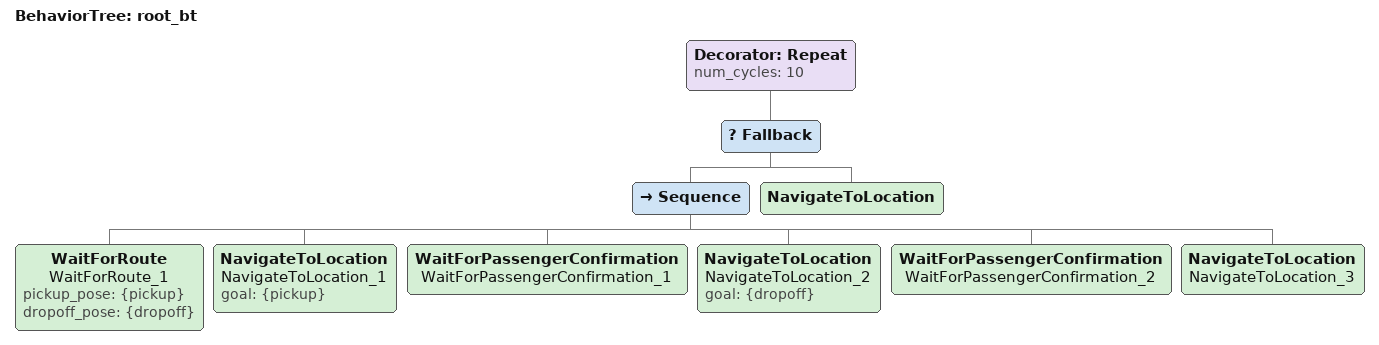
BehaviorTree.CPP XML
<?xml version="1.0" encoding="UTF-8"?>
<root BTCPP_format="4" main_tree_to_execute="root_bt">
  <BehaviorTree ID="root_bt">
    <Decorator ID="Repeat" num_cycles="10">
      <Fallback>
        <Sequence>
            <WaitForRoute name="WaitForRoute_1" pickup_pose="{pickup}" dropoff_pose="{dropoff}"/>
            <NavigateToLocation name="NavigateToLocation_1" goal="{pickup}"/>
            <WaitForPassengerConfirmation name="WaitForPassengerConfirmation_1"/>
            <NavigateToLocation name="NavigateToLocation_2" goal="{dropoff}"/>
            <WaitForPassengerConfirmation name="WaitForPassengerConfirmation_2"/>
            <NavigateToLocation name="NavigateToLocation_3"/>
        </Sequence>
        <NavigateToLocation/>
      </Fallback>
    </Decorator>
  </BehaviorTree>
</root>
